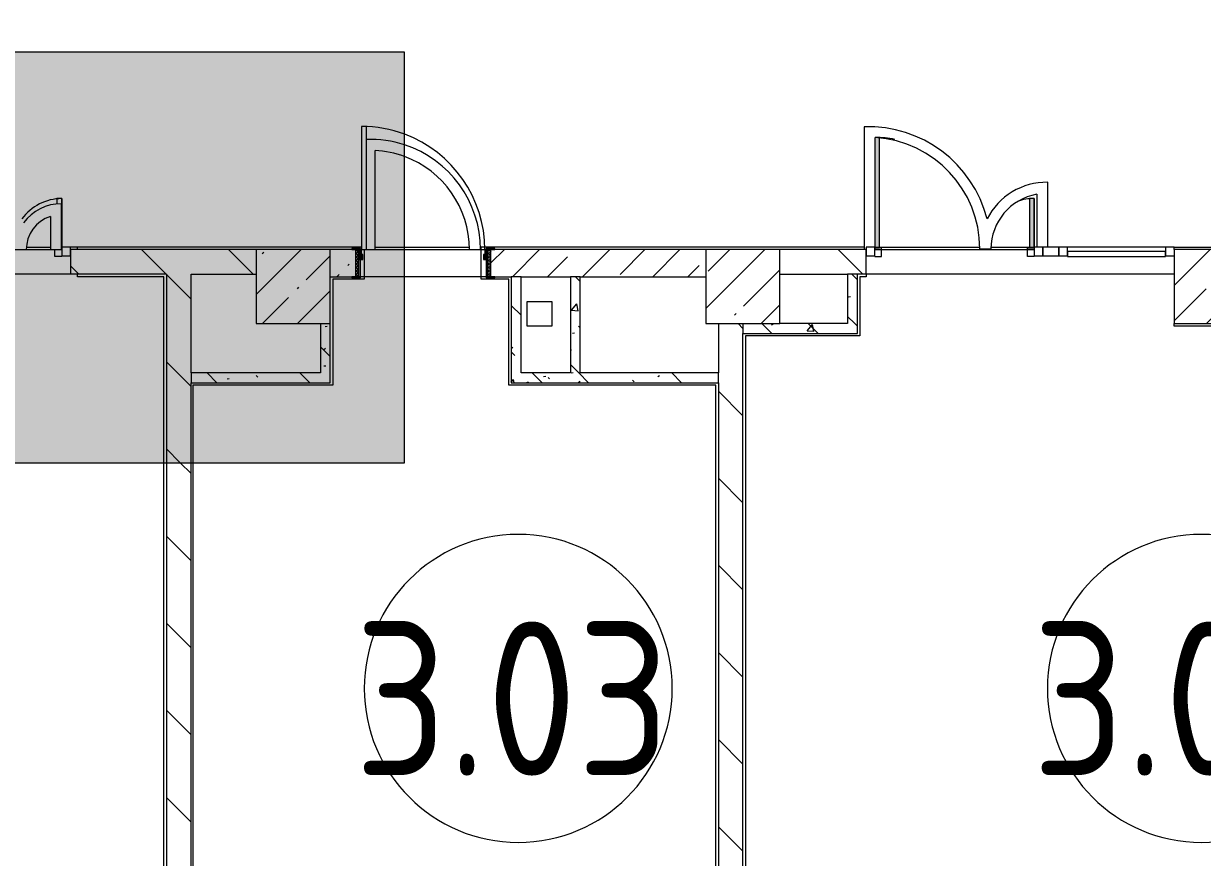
# Model space of a CAD drawing. Header units: millimetres. Extents: x 63482 to 319368, y -8553 to 29000.
# Drawn here: x 158460 to 168029, y 2967 to 9735 of the extents above; entities that cross this region are included whole.
import ezdxf

# ---------------------------------------------------------------- set-up
doc = ezdxf.new("R2010")
doc.units = ezdxf.units.MM
for name, color, linetype, lineweight in [('A-AREA-IDEN', 7, 'Continuous', 9), ('A-DETL', 7, 'Continuous', 5), ('A-GLAZ-CURT', 7, 'Continuous', 5), ('A-GLAZ-CWMG-2', 7, 'Continuous', 5), ('A-WALL', 7, 'Continuous', 9), ('I-WALL-2', 7, 'Continuous', 5), ('S-COLS', 7, 'Continuous', 5)]:
    doc.layers.add(name, color=color, linetype=linetype, lineweight=lineweight)
doc.layers.add('A-DETL-GENF-3', color=7, linetype='Continuous', lineweight=9, true_color=0x4994b4, transparency=0.4)
for name, color, linetype, lineweight, true_color in [('A-DETL-GENF-4', 7, 'Continuous', 5, 0xaaaaaa), ('A-DETL-GENF-5', 7, 'Continuous', 5, 0x6f9cb0), ('A-DOOR-3', 7, 'Continuous', 5, 0xaaaaaa), ('A-DOOR-4', 7, 'Continuous', 5, 0xe2e2e2), ('A-DOOR-5', 7, 'Continuous', 5, 0x6f9cb0), ('A-DOOR-FRAM-2', 7, 'Continuous', 5, 0xe2e2e2), ('A-DOOR-FRAM-3', 7, 'Continuous', 5, 0xaaaaaa), ('A-DOOR-FRAM-4', 7, 'Continuous', 5, 0x6f9cb0), ('A-FLOR-2', 7, 'Continuous', 5, 0xaaaaaa), ('A-FLOR-3', 7, 'Continuous', 5, 0x6f9cb0), ('A-GLAZ-CWMG-4', 7, 'Continuous', 5, 0x2b586c), ('A-WALL-6', 7, 'Continuous', 9, 0x2b586c), ('I-WALL-3', 7, 'Continuous', 5, 0x2b586c), ('I-WALL-4', 7, 'Continuous', 5, 0x787878), ('S-COLS-1', 7, 'Continuous', 5, 0x2b586c)]:
    doc.layers.add(name, color=color, linetype=linetype, lineweight=lineweight, true_color=true_color)
doc.styles.add('GOST Common_3', font='GOST_Common.ttf', dxfattribs={"width": 0.9, "height": 1250})
pattern_1 = [(135, (134788.6, 0), (-353.5534, -353.5534), [])]
pattern_2 = [(135, (134788.6, 0), (-377.171, -377.171), [533.4, -88.9, 17.78, -88.9]), (135, (134788.6, 376.94), (-377.171, -377.171), []), (50, (134788.6, 0), (637.6445, -55.787), [66.675, -733.425]), (355, (134788.6, 0), (-123.35, 668.699), [53.34, -586.74]), (100.451, (134841.7, -4.65), (514.299, 612.908), [56.665, -623.315]), (46.184, (134788.6, 177.8), (948.776, -147.15), [100.012, -1100.137]), (96.636, (134867.7, 165.5), (830.91, 865.997), [84.998, -934.973]), (351.184, (134788.6, 177.8), (830.918, 865.988), [80.01, -880.11]), (21, (134877.5, 133.35), (530.651, -357.928), [66.675, -733.425]), (326, (134877.5, 133.35), (216.308, 644.658), [53.34, -586.74]), (71.451, (134921.7, 103.5), (746.96, 286.724), [56.665, -623.315]), (37.5, (134788.6, 0), (10.8105, 295.9426), [16.764, -562.864, 16.764, -578.866, -588.962]), (37.5, (134788.6, 0), (10.8105, 295.9426), [-1175.258, 16.764, -572.198]), (7.5, (134788.6, 0), (233.869, 350.6318), [16.764, -322.834, 16.764, -549.529, -224.472]), (7.5, (134788.6, 0), (233.869, 350.6318), [-905.891, 16.764, -207.708]), (327.5, (134590.34, 0), (474.5678, -20.0513), [16.764, -205.486, 16.764, -676.656, -920.115]), (327.5, (134590.34, 0), (474.5678, -20.0513), [-915.67, 16.764, -903.351]), (317.5, (134501.44, 0), (518.452, 88.9934), [16.764, -272.161, 16.764, -443.738, -653.415]), (317.5, (134501.44, 0), (518.452, 88.9934), [-749.427, 16.764, -636.651])]
pattern_3 = [(45, (134788.6, 0), (-285.123, 285.123), []), (45, (135073.7, 0), (-285.123, 285.123), [504.031, -100.806, 16.764, -84.042])]

# ---------------------------------------------------------------- blocks, each defined once
blk = doc.blocks.new('BSC_Колонна _Прямоугольная - 600х600-23286269-Общий план 3 этажа с размещением фрагментов 3_1-3_8')
at = {"layer": 'S-COLS'}
h = blk.add_hatch(dxfattribs=at)
h.set_pattern_fill('FP_26', color=256, style=0, pattern_type=2)
h.set_pattern_definition([(45, (-29509.74, -7600), (-285.123, 285.123), []), (45, (-29224.6, -7600), (-285.123, 285.123), [504.031, -100.806, 16.764, -84.042])])
h.paths.add_polyline_path([(-300, -300), (300, -300), (300, 300), (-300, 300)])
for p, q in [((300, 300), (-300, 300)), ((-300, 300), (-300, -300)), ((300, -300), (300, 300)), ((-300, -300), (300, -300))]:
    blk.add_line(p, q, dxfattribs=at)
blk = doc.blocks.new('BSC_Колонна _Прямоугольная - 600х600-V54-Общий план 3 этажа с размещением фрагментов 3_1-3_8')
at = {"layer": 'S-COLS'}
h = blk.add_hatch(dxfattribs=at)
h.set_pattern_fill('FP_45', color=256, style=0, pattern_type=2)
h.set_pattern_definition([(45, (-25860, -7600), (-285.123, 285.123), []), (45, (-25574.88, -7600), (-285.123, 285.123), [504.031, -100.806, 16.764, -84.042])])
h.paths.add_polyline_path([(-300, -300), (300, -300), (300, 300), (-300, 300), (-300, -178.5)])
at = {"layer": 'S-COLS-1'}
for p, q in [((300, 300), (-300, 300)), ((-300, 300), (-300, -300)), ((300, -300), (300, 300)), ((-300, -300), (300, -300))]:
    blk.add_line(p, q, dxfattribs=at)
blk = doc.blocks.new('BSC_Колонна _Прямоугольная - 600х600-V63-Общий план 3 этажа с размещением фрагментов 3_1-3_8')
at = {"layer": 'S-COLS'}
h = blk.add_hatch(dxfattribs=at)
h.set_pattern_fill('FP_61', color=256, style=0, pattern_type=2)
h.set_pattern_definition([(45, (-33310, -7600), (-285.123, 285.123), []), (45, (-33024.88, -7600), (-285.123, 285.123), [504.031, -100.806, 16.764, -84.042])])
h.paths.add_polyline_path([(-300, -300), (300, -300), (300, 300), (-300, 300), (-300, -178.5)])
for p, q in [((300, 300), (-300, 300)), ((-300, 300), (-300, -300)), ((300, -300), (300, 300)), ((-300, -300), (300, -300))]:
    blk.add_line(p, q, dxfattribs=at)
blk = doc.blocks.new('110_Дверь_СКБ_1Ст_Внутренняя1 - Д-4_п__1100x2100h_административные помещения-32218723-Общий план 3 этажа с размещением фрагментов 3_1-3_8')
at = {"layer": 'A-DOOR-3'}
h = blk.add_hatch(dxfattribs=at)
h.set_pattern_fill('FP_7', color=256, style=0, pattern_type=2)
h.set_pattern_definition([(135, (1751.41, 174.685), (-14.14214, -14.14214), []), (225, (1751.41, 174.685), (14.14214, -14.14214), [])])
h.paths.add_polyline_path([(562.5, -110), (562.5, 110), (537.5, 110), (537.5, -110)])
at = {"layer": 'A-DOOR-4'}
for points in [[(-512.5, 30), (-477.5, 30), (-477.5, 70), (-487.5, 70), (-487.5, 110), (-512.5, 110)], [(537.5, 30), (537.5, 110), (512.5, 110), (512.5, 70), (502.5, 70), (502.5, 30)]]:
    blk.add_hatch(color=256, dxfattribs=at).paths.add_polyline_path(points)
at = {"layer": 'A-DOOR-FRAM-2'}
for points in [[(-447.5, 110), (-447.5, 1110), (-487.5, 1110), (-487.5, 110)], [(-497.5, 110), (-497.5, 118), (-567.5, 118), (-567.5, 110)], [(592.5, 110), (592.5, 118), (522.5, 118), (522.5, 110)], [(-497.5, -110), (-497.5, 30), (-512.5, 30), (-512.5, -110)], [(537.5, -110), (537.5, 30), (522.5, 30), (522.5, -110)], [(-497.5, -118), (-497.5, -110), (-567.5, -110), (-567.5, -118)], [(592.5, -118), (592.5, -110), (522.5, -110), (522.5, -118)]]:
    blk.add_hatch(color=256, dxfattribs=at).paths.add_polyline_path(points)
at = {"layer": 'A-DOOR-FRAM-3'}
h = blk.add_hatch(dxfattribs=at)
h.set_pattern_fill('FP_8', color=256, style=0, pattern_type=2)
h.set_pattern_definition([(45, (-371.384, 174.685), (-14.1421, 14.1421), []), (135, (-371.384, 174.685), (-14.1421, -14.1421), [])])
h.paths.add_polyline_path([(-512.5, -110), (-512.5, 110), (-537.5, 110), (-537.5, -110)])
at = {"layer": 'A-DOOR-3'}
blk.add_arc((-487.5, 110), 1000, 360, 69.52586, dxfattribs=at)
at = {"layer": 'A-DOOR-5'}
for p, q in [((-487.5, 1110), (-487.5, 110)), ((-447.5, 1110), (-487.5, 1110)), ((-447.5, 110), (-447.5, 1110)), ((-487.5, 110), (-447.5, 110))]:
    blk.add_line(p, q, dxfattribs=at)
blk.add_arc((-487.5, 110), 1000, 69.52586, 90, dxfattribs=at)
at = {"layer": 'A-DOOR-FRAM-3'}
for p, q in [((512.5, 110), (512.5, 70)), ((537.5, 110), (512.5, 110)), ((592.5, 118), (522.5, 118)), ((522.5, 118), (522.5, 110)), ((537.5, 110), (522.5, 110)), ((522.5, 110), (522.5, 109)), ((522.5, 110), (592.5, 110)), ((522.5, 109), (537.5, 109)), ((537.5, 30), (537.5, 110)), ((562.5, 110), (537.5, 110)), ((537.5, 110), (537.5, -110)), ((537.5, 109), (537.5, 110)), ((562.5, -110), (562.5, 110)), ((592.5, 110), (592.5, 118)), ((512.5, 70), (502.5, 70)), ((502.5, 70), (502.5, 30)), ((502.5, 30), (537.5, 30)), ((537.5, 30), (522.5, 30)), ((522.5, 30), (522.5, -110)), ((537.5, -110), (537.5, 30)), ((522.5, -110), (537.5, -110)), ((592.5, -110), (522.5, -110)), ((522.5, -110), (522.5, -118)), ((522.5, -118), (592.5, -118)), ((537.5, -110), (562.5, -110)), ((592.5, -118), (592.5, -110))]:
    blk.add_line(p, q, dxfattribs=at)
at = {"layer": 'A-DOOR-FRAM-4'}
for p, q in [((-497.5, 118), (-567.5, 118)), ((-567.5, 118), (-567.5, 110)), ((-567.5, 110), (-497.5, 110)), ((-512.5, 110), (-537.5, 110)), ((-537.5, 110), (-537.5, -110)), ((-487.5, 110), (-512.5, 110)), ((-512.5, 110), (-512.5, 30)), ((-512.5, -110), (-512.5, 110)), ((-497.5, 110), (-512.5, 110)), ((-512.5, 110), (-512.5, 109)), ((-512.5, 109), (-497.5, 109)), ((-497.5, 110), (-497.5, 118)), ((-497.5, 109), (-497.5, 110)), ((-487.5, 70), (-487.5, 110)), ((-512.5, 30), (-477.5, 30)), ((-497.5, 30), (-512.5, 30)), ((-512.5, 30), (-512.5, -110)), ((-497.5, -110), (-497.5, 30)), ((-477.5, 70), (-487.5, 70)), ((-477.5, 30), (-477.5, 70)), ((-497.5, -110), (-567.5, -110)), ((-567.5, -110), (-567.5, -118)), ((-567.5, -118), (-497.5, -118)), ((-537.5, -110), (-512.5, -110)), ((-512.5, -110), (-497.5, -110)), ((-497.5, -118), (-497.5, -110))]:
    blk.add_line(p, q, dxfattribs=at)
blk = doc.blocks.new('Прямоугольный импост - 50 x 70 мм-31700031-Общий план 3 этажа с размещением фрагментов 3_1-3_8')
at = {"layer": 'A-GLAZ-CWMG-2'}
for p, q in [((-70, 35), (0, 35)), ((-70, -35), (-70, 35)), ((0, -35), (-70, -35)), ((0, -15), (0, -35))]:
    blk.add_line(p, q, dxfattribs=at)
blk = doc.blocks.new('Дверь_Витражная_остекление_ - ДВН_ДАО_Главный вход_1200 в свету-31742133-Общий план 3 этажа с размещением фрагментов 3_1-3_8')
at = {"layer": 'A-DOOR-4'}
for points in [[(-607.5, 30), (-607.5, 920.4), (-643.1, 924.8), (-643.1, 30)], [(607.5, 30), (647.5, 35), (647.5, 430), (607.5, 430), (607.5, 35)]]:
    blk.add_hatch(color=256, dxfattribs=at).paths.add_polyline_path(points)
at = {"layer": 'A-DETL-GENF-4'}
for p, q in [((-607.5, 30), (-607.5, 920.4)), ((647.5, 430), (607.5, 430)), ((607.5, 430), (607.5, 30)), ((647.5, 35), (647.5, 430)), ((-643.1, 30), (-607.5, 30)), ((-592.5, 30), (-643.1, 30)), ((-592.5, -40), (-592.5, 30)), ((592.5, -40), (592.5, 30)), ((592.5, 30), (647.5, 30)), ((607.5, 30), (647.5, 30)), ((-647.5, -40), (-592.5, -40)), ((647.5, -40), (592.5, -40))]:
    blk.add_line(p, q, dxfattribs=at)
at = {"layer": 'A-DOOR-3'}
blk.add_line((647.5, 430), (647.5, 35), dxfattribs=at)
for centre, radius, start, end in [((-647.5, 30), 895, 79.50873, 89.71968), ((647.5, 30), 400, 90, 110.03842)]:
    blk.add_arc(centre, radius, start, end, dxfattribs=at)
blk = doc.blocks.new('Системная панель - Стемалит - 40мм-32257327-Общий план 3 этажа с размещением фрагментов 3_1-3_8')
at = {"layer": 'A-GLAZ-CURT'}
for p, q in [((65, 35), (-65, 35)), ((-65, 35), (-65, -35)), ((65, -35), (65, 35)), ((-65, -35), (65, -35))]:
    blk.add_line(p, q, dxfattribs=at)
blk = doc.blocks.new('Прямоугольный импост - 50 x 70 мм-31687886-Общий план 3 этажа с размещением фрагментов 3_1-3_8')
at = {"layer": 'A-GLAZ-CWMG-2'}
for p, q in [((-35, 35), (35, 35)), ((-35, -35), (-35, 35)), ((35, 35), (35, -35)), ((35, -35), (-35, -35))]:
    blk.add_line(p, q, dxfattribs=at)
blk = doc.blocks.new('Прямоугольный импост - 50 x 70 мм-31701779-Общий план 3 этажа с размещением фрагментов 3_1-3_8')
at = {"layer": 'A-GLAZ-CWMG-2'}
for p, q in [((0, 35), (-70, 35)), ((-70, 35), (-70, -35)), ((0, -35), (0, 35)), ((-70, -35), (0, -35))]:
    blk.add_line(p, q, dxfattribs=at)
blk = doc.blocks.new('Системная панель - Стекло - 40мм-32257331-Общий план 3 этажа с размещением фрагментов 3_1-3_8')
at = {"layer": 'A-GLAZ-CURT'}
h = blk.add_hatch(dxfattribs=at)
h.set_pattern_fill('FP_136', color=256, style=0, pattern_type=2)
h.set_pattern_definition([(45, (-33042.5, -7385), (-1414.21, 1414.21), [1000, -3000]), (45, (-34042.5, -7885), (-1414.21, 1414.21), [3000, -1000]), (45, (-32042.5, -8385), (-1414.21, 1414.21), [1000, -3000])])
h.paths.add_polyline_path([(397.5, -40), (397.5, 0), (-397.5, 0), (-397.5, -40), (6.1, -40)])
for p, q in [((397.5, 0), (-397.5, 0)), ((-397.5, 0), (-397.5, -40)), ((397.5, -40), (397.5, 0)), ((-397.5, -40), (397.5, -40))]:
    blk.add_line(p, q, dxfattribs=at)
blk = doc.blocks.new('Прямоугольный импост - 50 x 70 мм-31702100-Общий план 3 этажа с размещением фрагментов 3_1-3_8')
at = {"layer": 'A-GLAZ-CWMG-2'}
for p, q in [((-35, 35), (35, 35)), ((-35, -35), (-35, 35)), ((35, 35), (35, -35)), ((35, -35), (-35, -35))]:
    blk.add_line(p, q, dxfattribs=at)
blk = doc.blocks.new('Прямоугольный импост - 50 x 70 мм-31720914-Общий план 3 этажа с размещением фрагментов 3_1-3_8')
at = {"layer": 'A-GLAZ-CWMG-2'}
blk.add_line((32940, 7920), (32145, 7920), dxfattribs=at)
blk = doc.blocks.new('Прямоугольный импост - 50 x 70 мм-31927764-Общий план 3 этажа с размещением фрагментов 3_1-3_8')
at = {"layer": 'A-GLAZ-CWMG-4'}
for p, q in [((-70, 35), (0, 35)), ((-70, -35), (-70, 35)), ((0, 35), (0, -35)), ((0, -35), (-70, -35))]:
    blk.add_line(p, q, dxfattribs=at)
blk = doc.blocks.new('Дверь_Витражная_остекление_ - ДВН_ДАО_Главный вход_1200 в свету Д-22 _п_-V313-Общий план 3 этажа с размещением фрагментов 3_1-3_8')
at = {"layer": 'A-DOOR-4'}
for points in [[(-636.1, 30), (-610, 30), (-610, 930), (-636.1, 930), (-636.1, 129.1)], [(648, 30), (650, 35), (648, 430), (610, 430), (610, 385.6), (648, 387.9), (648, 35)]]:
    blk.add_hatch(color=256, dxfattribs=at).paths.add_polyline_path(points)
at = {"layer": 'A-DETL-GENF-5'}
for p, q in [((-610, 930), (-636.1, 930)), ((-610, 30), (-610, 930)), ((650, 430), (610, 430)), ((610, 430), (610, 385.6)), ((650, 35), (650, 430)), ((-636.1, 30), (-610, 30)), ((-595, 30), (-636.1, 30)), ((-595, -40), (-595, 30)), ((595, -40), (595, 16)), ((-650, -40), (-595, -40)), ((650, -40), (595, -40))]:
    blk.add_line(p, q, dxfattribs=at)
at = {"layer": 'A-DOOR-5'}
blk.add_line((650, 430), (650, 35), dxfattribs=at)
for centre, radius, start, end in [((-650, 30), 900, 360, 89.10074), ((650, 30), 400, 90, 144.01445), ((650, 30), 400, 167.50425, 180)]:
    blk.add_arc(centre, radius, start, end, dxfattribs=at)
blk = doc.blocks.new('Марка_Помещения - Номер-25198446-Общий план 3 этажа с размещением фрагментов 3_1-3_8')
at = {"layer": 'A-AREA-IDEN'}
for start, end in [(360, 180), (180, 360)]:
    blk.add_arc((0, 0), 2.5, start, end, dxfattribs=at)

msp = doc.modelspace()

# ---------------------------------------------------------------- hatches: boundary and pattern name
at = {"layer": 'A-DETL-GENF-3'}
h = msp.add_hatch(color=256, dxfattribs=at)
h.paths.add_polyline_path([(205835.8, -250), (206868.6, -250), (206868.6, 7900), (200198.6, 7900), (200198.6, -250), (205335.8, -250)])
h.paths.add_polyline_path([(250334.1, 5180), (254118.6, 5180), (254118.6, 10600), (246718.6, 10600), (246718.6, 5180)])
h.paths.add_polyline_path([(235334.7, 5180), (236398.6, 5180), (236398.6, 10600), (228998.6, 10600), (228998.6, 5180), (234334.7, 5180)])
h.paths.add_polyline_path([(146338, 6170), (161550.4, 6170), (161550.4, 9503.2), (144448.6, 9503.2), (144448.6, 6170)])
h.paths.add_polyline_path([(186336.5, 6250), (199018.6, 6250), (199018.6, 11900), (170005.7, 11900), (170005.7, 6250), (184336.6, 6250)])
h.paths.add_polyline_path([(154337.7, 11990), (154770.6, 11990), (154770.6, 15200), (148498.8, 15200), (148498.8, 11990), (152337.8, 11990)])
h.paths.add_polyline_path([(244334.3, 13400), (245838.6, 13400), (245838.6, 15610), (244308.6, 15610), (244308.6, 13400)])
h.paths.add_polyline_path([(235588.6, 13400), (235588.6, 17530), (233067.6, 17530), (233067.6, 13400), (235334.7, 13400)])
at = {"layer": 'I-WALL-2'}
h = msp.add_hatch(dxfattribs=at)
h.set_pattern_fill('FP_51', color=256, style=0, pattern_type=2)
h.set_pattern_definition(pattern_1)
h.paths.add_polyline_path([(158839.6, 7700), (160348.6, 7700), (160348.6, 7900), (158839.6, 7900)])
h.paths.add_polyline_path([(157399.6, 7700), (157399.6, 7900), (157308.6, 7900), (157308.6, 7700)])
h = msp.add_hatch(dxfattribs=at)
h.set_pattern_fill('FP_48', color=256, style=0, pattern_type=2)
h.set_pattern_definition(pattern_3)
h.paths.add_polyline_path([(161153.6, 7680), (161153.6, 7900), (160948.6, 7900), (160948.6, 7680), (161123.6, 7680)])
h = msp.add_hatch(dxfattribs=at)
h.set_pattern_fill('FP_48', color=256, style=0, pattern_type=2)
h.set_pattern_definition(pattern_3)
h.paths.add_polyline_path([(162898.3, 7680), (163998.3, 7680), (163998.3, 7900), (162253.6, 7900), (162253.6, 7680), (162498.3, 7680)])
h = msp.add_hatch(dxfattribs=at)
h.set_pattern_fill('FP_51', color=256, style=0, pattern_type=2)
h.set_pattern_definition(pattern_1)
h.paths.add_polyline_path([(170005.7, 7700), (170005.7, 7830), (169598.6, 7830), (169598.6, 7900), (168398.6, 7900), (168398.6, 7700), (169598.6, 7700)])
h.paths.add_polyline_path([(165148.3, 7700), (165298.6, 7700), (165298.6, 7900), (164598.3, 7900), (164598.3, 7700)])
h = msp.add_hatch(dxfattribs=at)
h.set_pattern_fill('FP_51', color=256, style=0, pattern_type=2)
h.set_pattern_definition(pattern_1)
h.paths.add_polyline_path([(159819.3, 6170), (159819.3, 7700), (159619.3, 7700), (159619.3, 6170), (159800, 6170)])
h = msp.add_hatch(dxfattribs=at)
h.set_pattern_fill('FP_51', color=256, style=0, pattern_type=2)
h.set_pattern_definition(pattern_1)
h.paths.add_polyline_path([(164296.2, 500), (164299.3, 500), (164299.3, 7300), (164099.3, 7300), (164099.3, 500)])
h = msp.add_hatch(dxfattribs=at)
h.set_pattern_fill('FP_51', color=256, style=0, pattern_type=2)
h.set_pattern_definition(pattern_1)
h.paths.add_polyline_path([(159819.3, 100), (159819.3, 6170), (159619.3, 6170), (159619.3, 100)])
at = {"layer": 'I-WALL-4'}
h = msp.add_hatch(dxfattribs=at)
h.set_pattern_fill('FP_58', color=256, style=0, pattern_type=2)
h.set_pattern_definition(pattern_2)
h.paths.add_polyline_path([(162498.3, 6820), (162498.3, 7680), (162418.3, 7680), (162418.3, 6820)])
h = msp.add_hatch(dxfattribs=at)
h.set_pattern_fill('FP_58', color=256, style=0, pattern_type=2)
h.set_pattern_definition(pattern_2)
h.paths.add_polyline_path([(162978.3, 6900), (162978.3, 7680), (162898.3, 7680), (162898.3, 6900)])
h = msp.add_hatch(dxfattribs=at)
h.set_pattern_fill('FP_58', color=256, style=0, pattern_type=2)
h.set_pattern_definition(pattern_2)
h.paths.add_polyline_path([(165228.3, 7300), (165228.3, 7700), (165148.3, 7700), (165148.3, 7300)])
h = msp.add_hatch(dxfattribs=at)
h.set_pattern_fill('FP_58', color=256, style=0, pattern_type=2)
h.set_pattern_definition(pattern_2)
h.paths.add_polyline_path([(160948.6, 6820), (160948.6, 7300), (160868.6, 7300), (160868.6, 6820)])
h = msp.add_hatch(dxfattribs=at)
h.set_pattern_fill('FP_58', color=256, style=0, pattern_type=2)
h.set_pattern_definition(pattern_2)
h.paths.add_polyline_path([(164299.3, 7220), (165228.3, 7220), (165228.3, 7300), (164299.3, 7300)])
h = msp.add_hatch(dxfattribs=at)
h.set_pattern_fill('FP_58', color=256, style=0, pattern_type=2)
h.set_pattern_definition(pattern_2)
h.paths.add_polyline_path([(160868.6, 6820), (160868.6, 6900), (159819.3, 6900), (159819.3, 6820), (160337.5, 6820)])
h = msp.add_hatch(dxfattribs=at)
h.set_pattern_fill('FP_58', color=256, style=0, pattern_type=2)
h.set_pattern_definition(pattern_2)
h.paths.add_polyline_path([(162498.3, 6820), (164099.3, 6820), (164099.3, 6900), (162498.3, 6900), (162498.3, 6829.8)])

# ---------------------------------------------------------------- linework, layer by layer
at = {"layer": 'A-DETL'}
for p, q in [((161550.4, 9503.2), (144448.6, 9503.2)), ((161550.4, 6170), (161550.4, 9503.2)), ((144448.6, 6170), (161550.4, 6170))]:
    msp.add_line(p, q, dxfattribs=at)
at = {"layer": 'A-FLOR-2'}
for p, q in [((165282.9, 8897.4), (165282.9, 7903)), ((165372.9, 7903), (165372.9, 8809.8)), ((166773.1, 7920), (166773.1, 8446.9)), ((166683.1, 8349.4), (166683.1, 7920)), ((161313.6, 7920), (162077.4, 7920)), ((162078.6, 7900), (162168.6, 7900)), ((165282.9, 7920), (162167.4, 7920)), ((162173.6, 7660), (162173.6, 7920)), ((165282.9, 7903), (165298.6, 7903)), ((165372.9, 7920), (166220.8, 7920)), ((166221.6, 7906.5), (166311.6, 7906.5)), ((166312.7, 7920), (166663.6, 7920)), ((159599.3, 140), (159599.3, 7680)), ((162398.3, 7660), (162173.6, 7660)), ((162398.3, 6800), (162398.3, 7660)), ((165298.6, 7680), (165248.3, 7680)), ((165248.3, 7680), (165248.3, 7200)), ((165298.6, 7700), (165298.6, 7680)), ((162548.6, 7480), (162748.6, 7480)), ((162548.6, 7280), (162548.6, 7480)), ((162748.6, 7480), (162748.6, 7280)), ((162748.6, 7280), (162548.6, 7280)), ((167798.6, 7280), (167798.6, 7300)), ((168418.6, 7280), (167798.6, 7280)), ((165248.3, 7200), (164319.3, 7200)), ((164319.3, 7200), (164319.3, 520)), ((159834.6, 6800), (159834.6, 140)), ((164079.3, 6800), (162398.3, 6800)), ((164079.3, 520), (164079.3, 6800))]:
    msp.add_line(p, q, dxfattribs=at)
for centre, radius, start, end in [((165316.6, 7903), 995, 14.33829, 91.93805), ((165316.6, 7906.5), 905, 360, 86.42904), ((161273.6, 7900), 895, 0, 71.96124), ((161273.6, 7900), 805, 360, 69.85116), ((166765.6, 7903), 544, 89.21005, 153.06648), ((166765.6, 7903), 454, 100.46985, 179.55829)]:
    msp.add_arc(centre, radius, start, end, dxfattribs=at)
at = {"layer": 'A-FLOR-3'}
for p, q in [((161313.6, 7900), (161313.6, 8704)), ((158767.6, 7900), (158767.6, 8271.9)), ((158677.6, 8169.4), (158677.6, 7900)), ((158391.6, 7900), (158481.6, 7900)), ((158483.5, 7920), (158677.6, 7920)), ((158677.6, 7900), (158767.6, 7900)), ((161203.6, 7920), (158767.6, 7920)), ((158898.6, 7900), (158898.6, 7920)), ((161223.6, 7900), (161223.6, 7660)), ((161243.6, 7900), (161313.6, 7900)), ((167798.6, 7920), (173298.1, 7920)), ((158898.6, 7680), (158898.6, 7700)), ((159599.3, 7680), (158898.6, 7680)), ((161223.6, 7660), (160969.6, 7660)), ((160969.6, 7660), (160969.6, 6800)), ((160969.6, 6800), (159834.6, 6800))]:
    msp.add_line(p, q, dxfattribs=at)
for centre, radius, start, end in [((161273.6, 7900), 895, 71.96124, 91.92148), ((161273.6, 7900), 805, 69.85116, 87.15183), ((158760.6, 7903), 369, 88.91556, 144.66492), ((158760.6, 7903), 279, 107.31049, 180.6161)]:
    msp.add_arc(centre, radius, start, end, dxfattribs=at)
at = {"layer": 'A-WALL'}
for p, q in [((162498.3, 7680), (162418.3, 7680)), ((162978.3, 7680), (162898.3, 7680)), ((165228.3, 7700), (165148.3, 7700)), ((164299.3, 7300), (164299.3, 7220)), ((164099.3, 6820), (164099.3, 6900))]:
    msp.add_line(p, q, dxfattribs=at)
at = {"layer": 'A-WALL-6'}
msp.add_line((159819.3, 6900), (159819.3, 6820), dxfattribs=at)
at = {"layer": 'I-WALL-2'}
for p, q in [((161313.6, 7900), (162078.6, 7900)), ((162168.6, 7900), (162203.6, 7900)), ((163998.3, 7900), (162283.6, 7900)), ((165298.6, 7900), (164598.3, 7900)), ((165298.6, 7700), (165298.6, 7900)), ((165368.6, 7900), (166663.6, 7900)), ((159619.3, 7700), (159619.3, 100)), ((162213.6, 7680), (161193.6, 7680)), ((162283.6, 7680), (162418.3, 7680)), ((162418.3, 7680), (162418.3, 6820)), ((162498.3, 7680), (162898.3, 7680)), ((162498.3, 6900), (162498.3, 7680)), ((162898.3, 7680), (162898.3, 6900)), ((162978.3, 7680), (163998.3, 7680)), ((162978.3, 6900), (162978.3, 7680)), ((164598.3, 7700), (165148.3, 7700)), ((165148.3, 7700), (165148.3, 7300)), ((165228.3, 7220), (165228.3, 7700)), ((167798.6, 7700), (165228.3, 7700)), ((164099.3, 7300), (164099.3, 6900)), ((165148.3, 7300), (164598.3, 7300)), ((164299.3, 500), (164299.3, 7220)), ((164299.3, 7220), (165228.3, 7220)), ((162898.3, 6900), (162498.3, 6900)), ((164099.3, 6900), (162978.3, 6900)), ((159819.3, 100), (159819.3, 6820)), ((162418.3, 6820), (164099.3, 6820)), ((164099.3, 6820), (164099.3, 500))]:
    msp.add_line(p, q, dxfattribs=at)
at = {"layer": 'I-WALL-3'}
for p, q in [((158481.6, 7900), (158677.6, 7900)), ((160348.6, 7900), (158839.6, 7900)), ((158839.6, 7900), (158839.6, 7700)), ((161123.6, 7900), (160948.6, 7900)), ((159619.3, 7700), (157308.6, 7700)), ((159819.3, 6900), (159819.3, 7700)), ((159819.3, 7700), (160348.6, 7700)), ((160948.6, 7680), (161123.6, 7680)), ((160868.6, 7300), (160868.6, 6900)), ((160948.6, 6820), (160948.6, 7300)), ((160868.6, 6900), (159819.3, 6900)), ((159819.3, 6820), (160948.6, 6820))]:
    msp.add_line(p, q, dxfattribs=at)

# ---------------------------------------------------------------- block references
at = {"layer": 'A-AREA-IDEN', "xscale": 499.9999999999995, "yscale": 499.9999999999995, "zscale": 499.9999999999995}
for p in [(162474.9, 4339), (168020.7, 4339)]:
    msp.add_blockref('Марка_Помещения - Номер-25198446-Общий план 3 этажа с размещением фрагментов 3_1-3_8', p, dxfattribs=at)
at = {"layer": 'A-DOOR-3'}
msp.add_blockref('Дверь_Витражная_остекление_ - ДВН_ДАО_Главный вход_1200 в свету-31742133-Общий план 3 этажа с размещением фрагментов 3_1-3_8', (166016.1, 7885), dxfattribs=at)
at = {"layer": 'A-DOOR-5'}
for name, p in [('110_Дверь_СКБ_1Ст_Внутренняя1 - Д-4_п__1100x2100h_административные помещения-32218723-Общий план 3 этажа с размещением фрагментов 3_1-3_8', (161691.1, 7790)), ('Дверь_Витражная_остекление_ - ДВН_ДАО_Главный вход_1200 в свету Д-22 _п_-V313-Общий план 3 этажа с размещением фрагментов 3_1-3_8', (158119.6, 7884))]:
    msp.add_blockref(name, p, dxfattribs=at)
at = {"layer": 'A-GLAZ-CURT'}
for name, p in [('Системная панель - Стемалит - 40мм-32257327-Общий план 3 этажа с размещением фрагментов 3_1-3_8', (166798.6, 7885)), ('Системная панель - Стекло - 40мм-32257331-Общий план 3 этажа с размещением фрагментов 3_1-3_8', (167331.1, 7885))]:
    msp.add_blockref(name, p, dxfattribs=at)
at = {"layer": 'A-GLAZ-CWMG-2', "rotation": 180}
msp.add_blockref('Прямоугольный импост - 50 x 70 мм-31701779-Общий план 3 этажа с размещением фрагментов 3_1-3_8', (165298.6, 7885), dxfattribs=at)
at = {"layer": 'A-GLAZ-CWMG-2', "extrusion": (0, 0, -1), "rotation": 180}
for name, p in [('Прямоугольный импост - 50 x 70 мм-31687886-Общий план 3 этажа с размещением фрагментов 3_1-3_8', (-166698.6, 7885)), ('Прямоугольный импост - 50 x 70 мм-31702100-Общий план 3 этажа с размещением фрагментов 3_1-3_8', (-166898.6, 7885)), ('Прямоугольный импост - 50 x 70 мм-31700031-Общий план 3 этажа с размещением фрагментов 3_1-3_8', (-167798.6, 7885))]:
    msp.add_blockref(name, p, dxfattribs=at)
at = {"layer": 'A-GLAZ-CWMG-2'}
msp.add_blockref('Прямоугольный импост - 50 x 70 мм-31720914-Общий план 3 этажа с размещением фрагментов 3_1-3_8', (134788.6, 0), dxfattribs=at)
at = {"layer": 'A-GLAZ-CWMG-4', "extrusion": (0, 0, -1), "rotation": 180}
msp.add_blockref('Прямоугольный импост - 50 x 70 мм-31927764-Общий план 3 этажа с размещением фрагментов 3_1-3_8', (-158839.6, 7884), dxfattribs=at)
at = {"layer": 'S-COLS'}
for name, p in [('BSC_Колонна _Прямоугольная - 600х600-23286269-Общий план 3 этажа с размещением фрагментов 3_1-3_8', (164298.3, 7600)), ('BSC_Колонна _Прямоугольная - 600х600-V63-Общий план 3 этажа с размещением фрагментов 3_1-3_8', (168098.6, 7600))]:
    msp.add_blockref(name, p, dxfattribs=at)
at = {"layer": 'S-COLS-1'}
msp.add_blockref('BSC_Колонна _Прямоугольная - 600х600-V54-Общий план 3 этажа с размещением фрагментов 3_1-3_8', (160648.6, 7600), dxfattribs=at)

# ---------------------------------------------------------------- texts
at = {"layer": 'A-AREA-IDEN', "char_height": 1250, "attachment_point": 1, "style": 'GOST Common_3'}
for s, insert, width in [('3.03', (161146.2, 4881.8), 3318.986), ('3.04', (166647.1, 4881.8), 3427.214)]:
    msp.add_mtext(s, dxfattribs=dict(at, insert=insert, width=width))

doc.saveas('drawing.dxf')
